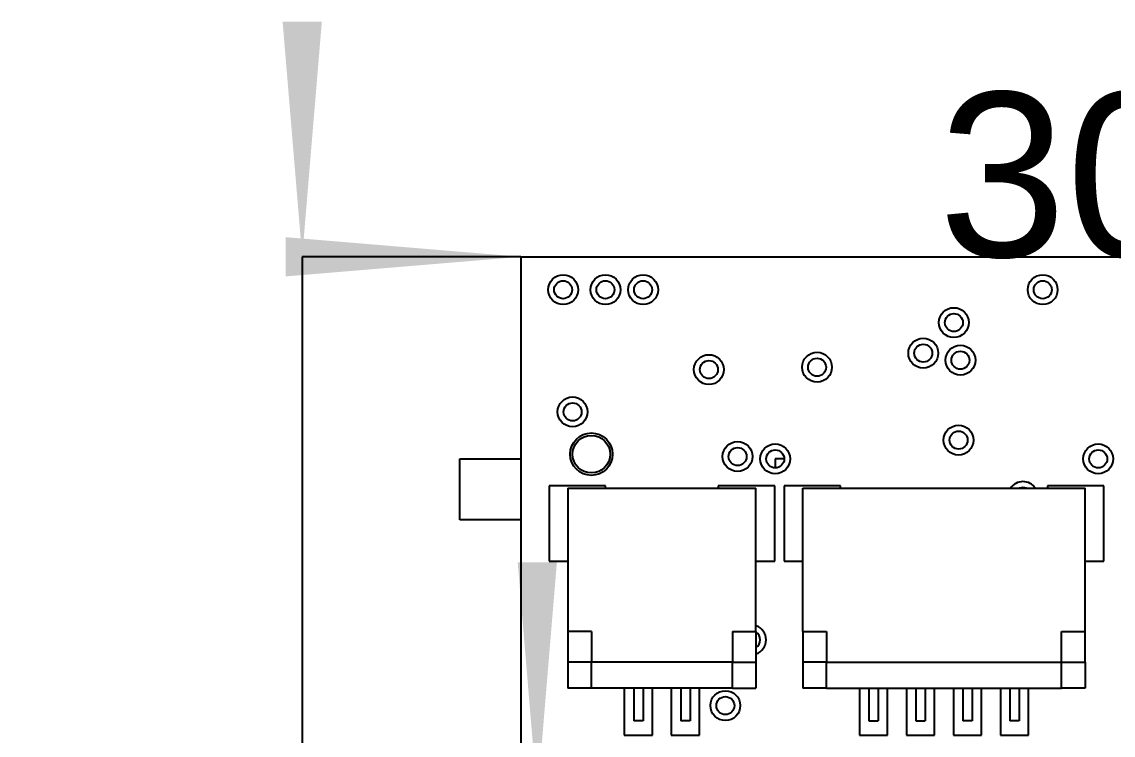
# Model space of a CAD drawing. Extents: x 68 to 194, y 85 to 140.
# Drawn here: x 68.17 to 91.38, y 112.77 to 127.95 of the extents above; entities that cross this region are included whole.
import ezdxf
from ezdxf.enums import TextEntityAlignment as Align

# ---------------------------------------------------------------- set-up
doc = ezdxf.new("R2010")
doc.units = 0
doc.layers.get('0').update_dxf_attribs({"linetype": 'CONTINUOUS'})
for name, color, linetype in [('Dimension', 7, 'CONTINUOUS'), ('Dimension001', 7, 'CONTINUOUS'), ('Dimension003', 7, 'CONTINUOUS'), ('Dimension006', 7, 'CONTINUOUS'), ('View004', 7, 'CONTINUOUS')]:
    doc.layers.add(name, color=color, linetype=linetype)
doc.styles.get("Standard").update_dxf_attribs({"font": 'arial.ttf'})
doc.dimstyles.get("Standard").update_dxf_attribs({"dimscale": 0, "dimtxt": 2.5, "dimasz": 2.5, "dimexe": 1.25, "dimexo": 0.625, "dimtad": 1, "dimtxsty": 'STANDARD', "dimcen": 2.5, "dimazin": 3, "dimtfac": 1, "dimtmove": 0, "dimatfit": 3})

# ---------------------------------------------------------------- blocks, each defined once
blk = doc.blocks.new('*Dimension')
at = {"color": 0}
for points in [[(73.7833, 122.533), (73.7833, 123.367), (78.7833, 122.95)], [(113.783, 122.533), (113.783, 123.367), (108.783, 122.95)]]:
    blk.add_solid(points, dxfattribs=at)
at = {"layer": 'Dimension'}
for p, q in [((78.7833, 122.95), (78.7833, 122.95)), ((78.7833, 122.95), (108.783, 122.95)), ((108.783, 122.95), (108.783, 122.95))]:
    blk.add_line(p, q, dxfattribs=at)
blk.add_text('30.00', height=3.5, dxfattribs=at).set_placement((93.7833, 122.95), align=Align.CENTER)
blk = doc.blocks.new('*Dimension001')
at = {"color": 0}
for points in [[(73.7167, 127.95), (74.55, 127.95), (74.1333, 122.95)], [(73.7167, 87.95), (74.55, 87.95), (74.1333, 92.95)]]:
    blk.add_solid(points, dxfattribs=at)
at = {"layer": 'Dimension001'}
for p, q in [((78.7833, 122.95), (74.1333, 122.95)), ((74.1333, 122.95), (74.1333, 92.95)), ((78.7833, 92.95), (74.1333, 92.95))]:
    blk.add_line(p, q, dxfattribs=at)
blk.add_text('30.00', height=3.5, dxfattribs=at).set_placement((74.1333, 107.95), align=Align.CENTER)
blk = doc.blocks.new('*Dimension003')
at = {"color": 0}
for points in [[(78.7167, 116.45), (79.55, 116.45), (79.1333, 111.45)], [(78.7167, 89.45), (79.55, 89.45), (79.1333, 94.45)]]:
    blk.add_solid(points, dxfattribs=at)
at = {"layer": 'Dimension003'}
for p, q in [((80.2833, 111.45), (79.1333, 111.45)), ((79.1333, 111.45), (79.1333, 94.45)), ((80.2833, 94.45), (79.1333, 94.45))]:
    blk.add_line(p, q, dxfattribs=at)
blk.add_text('17.00', height=3.5, dxfattribs=at).set_placement((79.1333, 102.95), align=Align.CENTER)
blk = doc.blocks.new('*Dimension006')
at = {"color": 0}
for points in [[(73.7833, 108.315), (73.7833, 109.148), (78.7833, 108.731)], [(85.2833, 108.315), (85.2833, 109.148), (80.2833, 108.731)]]:
    blk.add_solid(points, dxfattribs=at)
at = {"layer": 'Dimension006'}
for p, q in [((78.7833, 111.45), (78.7833, 108.731)), ((80.2833, 111.45), (80.2833, 108.731)), ((78.7833, 108.731), (80.2833, 108.731))]:
    blk.add_line(p, q, dxfattribs=at)
blk.add_text('1.50', height=3.5, dxfattribs=at).set_placement((76.7648, 108.731), align=Align.CENTER)

msp = doc.modelspace()

# ---------------------------------------------------------------- linework, layer by layer
at = {"layer": 'View004'}
for p, q in [((78.7833, 122.95), (78.7833, 109.35)), ((78.7833, 122.95), (108.783, 122.95)), ((78.7833, 122.95), (78.7833, 109.35)), ((78.7833, 122.95), (108.783, 122.95)), ((77.4833, 118.65), (78.7833, 118.65)), ((77.4833, 117.35), (77.4833, 118.65)), ((77.4833, 118.65), (78.7833, 118.65)), ((77.4833, 117.35), (77.4833, 118.65)), ((84.3848, 118.65), (84.1933, 118.65)), ((84.1933, 118.65), (84.1933, 118.459)), ((84.3848, 118.65), (84.1933, 118.65)), ((84.1933, 118.65), (84.1933, 118.459)), ((79.3833, 118.075), (79.3833, 116.475)), ((80.5833, 118.075), (79.3833, 118.075)), ((79.3833, 118.075), (79.3833, 116.475)), ((80.5833, 118.075), (79.3833, 118.075)), ((79.7833, 118.025), (83.7833, 118.025)), ((79.7833, 118.025), (79.7833, 114.974)), ((79.7833, 118.025), (83.7833, 118.025)), ((79.7833, 118.025), (79.7833, 114.974)), ((80.5833, 118.025), (80.5833, 118.075)), ((80.5833, 118.025), (80.5833, 118.075)), ((82.9833, 118.075), (82.9833, 118.025)), ((84.1833, 118.075), (82.9833, 118.075)), ((82.9833, 118.075), (82.9833, 118.025)), ((84.1833, 118.075), (82.9833, 118.075)), ((83.7833, 114.974), (83.7833, 118.025)), ((83.7833, 114.974), (83.7833, 118.025)), ((84.1833, 116.475), (84.1833, 118.075)), ((84.1833, 116.475), (84.1833, 118.075)), ((84.3833, 118.075), (84.3833, 116.475)), ((85.5833, 118.075), (84.3833, 118.075)), ((84.3833, 118.075), (84.3833, 116.475)), ((85.5833, 118.075), (84.3833, 118.075)), ((84.7833, 118.025), (90.7833, 118.025)), ((84.7833, 114.974), (84.7833, 118.025)), ((84.7833, 118.025), (90.7833, 118.025)), ((84.7833, 114.974), (84.7833, 118.025)), ((85.5833, 118.025), (85.5833, 118.075)), ((85.5833, 118.025), (85.5833, 118.075)), ((89.9833, 118.075), (89.9833, 118.025)), ((91.1833, 118.075), (89.9833, 118.075)), ((89.9833, 118.075), (89.9833, 118.025)), ((91.1833, 118.075), (89.9833, 118.075)), ((90.7833, 114.974), (90.7833, 118.025)), ((90.7833, 114.974), (90.7833, 118.025)), ((91.1833, 116.475), (91.1833, 118.075)), ((91.1833, 116.475), (91.1833, 118.075)), ((78.7833, 117.35), (77.4833, 117.35)), ((78.7833, 117.35), (77.4833, 117.35)), ((79.3833, 116.475), (79.7833, 116.475)), ((79.3833, 116.475), (79.7833, 116.475)), ((83.7833, 116.475), (84.1833, 116.475)), ((83.7833, 116.475), (84.1833, 116.475)), ((84.3833, 116.475), (84.7833, 116.475)), ((84.3833, 116.475), (84.7833, 116.475)), ((90.7833, 116.475), (91.1833, 116.475)), ((90.7833, 116.475), (91.1833, 116.475)), ((80.2833, 114.974), (79.7833, 114.974)), ((79.7833, 114.974), (79.7833, 114.325)), ((80.2833, 114.974), (79.7833, 114.974)), ((79.7833, 114.974), (79.7833, 114.325)), ((80.2833, 114.974), (80.2833, 114.325)), ((80.2833, 114.974), (80.2833, 114.325)), ((83.2833, 114.974), (83.2833, 114.325)), ((83.2833, 114.974), (83.7833, 114.974)), ((83.2833, 114.974), (83.2833, 114.325)), ((83.2833, 114.974), (83.7833, 114.974)), ((83.7833, 114.974), (83.7833, 114.325)), ((83.7833, 114.974), (83.7833, 114.325)), ((84.7833, 114.974), (84.7833, 114.325)), ((84.7833, 114.974), (85.2833, 114.974)), ((84.7833, 114.974), (84.7833, 114.325)), ((84.7833, 114.974), (85.2833, 114.974)), ((85.2833, 114.974), (85.2833, 114.325)), ((85.2833, 114.974), (85.2833, 114.325)), ((90.2833, 114.325), (90.2833, 114.974)), ((90.2833, 114.974), (90.7833, 114.974)), ((90.2833, 114.325), (90.2833, 114.974)), ((90.2833, 114.974), (90.7833, 114.974)), ((90.7833, 114.325), (90.7833, 114.974)), ((90.7833, 114.325), (90.7833, 114.974)), ((79.7833, 114.325), (79.7833, 113.775)), ((80.2833, 114.325), (79.7833, 114.325)), ((79.7833, 114.325), (79.7833, 113.775)), ((80.2833, 114.325), (79.7833, 114.325)), ((83.2833, 114.325), (80.2833, 114.325)), ((80.2833, 113.775), (80.2833, 114.325)), ((83.2833, 114.325), (80.2833, 114.325)), ((80.2833, 113.775), (80.2833, 114.325)), ((83.2833, 114.325), (83.7833, 114.325)), ((83.2833, 113.775), (83.2833, 114.325)), ((83.2833, 114.325), (83.7833, 114.325)), ((83.2833, 113.775), (83.2833, 114.325)), ((83.7833, 114.325), (83.7833, 113.775)), ((83.7833, 114.325), (83.7833, 113.775)), ((84.7833, 114.325), (84.7833, 113.775)), ((85.2833, 114.325), (84.7833, 114.325)), ((84.7833, 114.325), (84.7833, 113.775)), ((85.2833, 114.325), (84.7833, 114.325)), ((85.2833, 114.325), (90.2833, 114.325)), ((85.2833, 113.775), (85.2833, 114.325)), ((85.2833, 114.325), (90.2833, 114.325)), ((85.2833, 113.775), (85.2833, 114.325)), ((90.2833, 114.325), (90.7833, 114.325)), ((90.2833, 113.775), (90.2833, 114.325)), ((90.2833, 114.325), (90.7833, 114.325)), ((90.2833, 113.775), (90.2833, 114.325)), ((90.7833, 114.325), (90.7833, 113.775)), ((90.7833, 114.325), (90.7833, 113.775)), ((80.2833, 113.775), (79.7833, 113.775)), ((80.2833, 113.775), (79.7833, 113.775)), ((83.2833, 113.775), (80.2833, 113.775)), ((83.2833, 113.775), (80.2833, 113.775)), ((80.9833, 113.775), (80.9833, 112.775)), ((80.9833, 113.775), (80.9833, 112.775)), ((81.1833, 113.775), (81.1833, 113.075)), ((81.1833, 113.775), (81.1833, 113.075)), ((81.3833, 113.775), (81.3833, 113.075)), ((81.3833, 113.775), (81.3833, 113.075)), ((81.5833, 112.775), (81.5833, 113.775)), ((81.5833, 112.775), (81.5833, 113.775)), ((81.9833, 113.775), (81.9833, 112.775)), ((81.9833, 113.775), (81.9833, 112.775)), ((82.1833, 113.775), (82.1833, 113.075)), ((82.1833, 113.775), (82.1833, 113.075)), ((82.3833, 113.775), (82.3833, 113.075)), ((82.3833, 113.775), (82.3833, 113.075)), ((82.5833, 112.775), (82.5833, 113.775)), ((82.5833, 112.775), (82.5833, 113.775)), ((83.2833, 113.775), (83.7833, 113.775)), ((83.2833, 113.775), (83.7833, 113.775)), ((85.2833, 113.775), (84.7833, 113.775)), ((85.2833, 113.775), (84.7833, 113.775)), ((85.2833, 113.775), (90.2833, 113.775)), ((85.2833, 113.775), (90.2833, 113.775)), ((85.9833, 113.775), (85.9833, 112.775)), ((85.9833, 113.775), (85.9833, 112.775)), ((86.1833, 113.775), (86.1833, 113.075)), ((86.1833, 113.775), (86.1833, 113.075)), ((86.3833, 113.775), (86.3833, 113.075)), ((86.3833, 113.775), (86.3833, 113.075)), ((86.5833, 112.775), (86.5833, 113.775)), ((86.5833, 112.775), (86.5833, 113.775)), ((86.9833, 113.775), (86.9833, 112.775)), ((86.9833, 113.775), (86.9833, 112.775)), ((87.1833, 113.775), (87.1833, 113.075)), ((87.1833, 113.775), (87.1833, 113.075)), ((87.3833, 113.775), (87.3833, 113.075)), ((87.3833, 113.775), (87.3833, 113.075)), ((87.5833, 112.775), (87.5833, 113.775)), ((87.5833, 112.775), (87.5833, 113.775)), ((87.9833, 113.775), (87.9833, 112.775)), ((87.9833, 113.775), (87.9833, 112.775)), ((88.1833, 113.775), (88.1833, 113.075)), ((88.1833, 113.775), (88.1833, 113.075)), ((88.3833, 113.775), (88.3833, 113.075)), ((88.3833, 113.775), (88.3833, 113.075)), ((88.5833, 112.775), (88.5833, 113.775)), ((88.5833, 112.775), (88.5833, 113.775)), ((88.9833, 113.775), (88.9833, 112.775)), ((88.9833, 113.775), (88.9833, 112.775)), ((89.1833, 113.775), (89.1833, 113.075)), ((89.1833, 113.775), (89.1833, 113.075)), ((89.3833, 113.775), (89.3833, 113.075)), ((89.3833, 113.775), (89.3833, 113.075)), ((89.5833, 112.775), (89.5833, 113.775)), ((89.5833, 112.775), (89.5833, 113.775)), ((90.7833, 113.775), (90.2833, 113.775)), ((90.7833, 113.775), (90.2833, 113.775)), ((81.3833, 113.075), (81.1833, 113.075)), ((81.3833, 113.075), (81.1833, 113.075)), ((82.3833, 113.075), (82.1833, 113.075)), ((82.3833, 113.075), (82.1833, 113.075)), ((86.1833, 113.075), (86.3833, 113.075)), ((86.1833, 113.075), (86.3833, 113.075)), ((87.1833, 113.075), (87.3833, 113.075)), ((87.1833, 113.075), (87.3833, 113.075)), ((88.3833, 113.075), (88.1833, 113.075)), ((88.3833, 113.075), (88.1833, 113.075)), ((89.3833, 113.075), (89.1833, 113.075)), ((89.3833, 113.075), (89.1833, 113.075)), ((80.9833, 112.775), (81.5833, 112.775)), ((80.9833, 112.775), (81.5833, 112.775)), ((81.9833, 112.775), (82.5833, 112.775)), ((81.9833, 112.775), (82.5833, 112.775)), ((85.9833, 112.775), (86.5833, 112.775)), ((85.9833, 112.775), (86.5833, 112.775)), ((86.9833, 112.775), (87.5833, 112.775)), ((86.9833, 112.775), (87.5833, 112.775)), ((87.9833, 112.775), (88.5833, 112.775)), ((87.9833, 112.775), (88.5833, 112.775)), ((88.9833, 112.775), (89.5833, 112.775)), ((88.9833, 112.775), (89.5833, 112.775))]:
    msp.add_line(p, q, dxfattribs=at)
for centre, radius in [((79.6833, 122.25), 0.3175), ((79.6833, 122.25), 0.3175), ((80.5833, 122.25), 0.3175), ((80.5833, 122.25), 0.3175), ((81.3833, 122.25), 0.3175), ((81.3833, 122.25), 0.3175), ((89.8833, 122.25), 0.3175), ((89.8833, 122.25), 0.3175), ((79.6833, 122.25), 0.1915), ((79.6833, 122.25), 0.1915), ((80.5833, 122.25), 0.1915), ((80.5833, 122.25), 0.1915), ((81.3833, 122.25), 0.1915), ((81.3833, 122.25), 0.1915), ((89.8833, 122.25), 0.1915), ((89.8833, 122.25), 0.1915), ((87.9933, 121.55), 0.3175), ((87.9933, 121.55), 0.3175), ((87.9933, 121.55), 0.1915), ((87.9933, 121.55), 0.1915), ((87.3433, 120.9), 0.3175), ((87.3433, 120.9), 0.3175), ((87.3433, 120.9), 0.1915), ((87.3433, 120.9), 0.1915), ((88.1333, 120.75), 0.3175), ((88.1333, 120.75), 0.3175), ((88.1333, 120.75), 0.1915), ((88.1333, 120.75), 0.1915), ((82.7833, 120.55), 0.3175), ((82.7833, 120.55), 0.3175), ((82.7833, 120.55), 0.1915), ((82.7833, 120.55), 0.1915), ((85.0833, 120.6), 0.3175), ((85.0833, 120.6), 0.3175), ((85.0833, 120.6), 0.1915), ((85.0833, 120.6), 0.1915), ((79.8833, 119.65), 0.3175), ((79.8833, 119.65), 0.3175), ((79.8833, 119.65), 0.1915), ((79.8833, 119.65), 0.1915), ((88.0933, 119.05), 0.3175), ((88.0933, 119.05), 0.3175), ((80.2833, 118.75), 0.451), ((80.2833, 118.75), 0.451), ((80.2833, 118.75), 0.4), ((80.2833, 118.75), 0.4), ((88.0933, 119.05), 0.1915), ((88.0933, 119.05), 0.1915), ((83.3933, 118.7), 0.3175), ((83.3933, 118.7), 0.3175), ((83.3933, 118.7), 0.1915), ((83.3933, 118.7), 0.1915), ((84.1933, 118.65), 0.3175), ((84.1933, 118.65), 0.3175), ((91.0633, 118.65), 0.3175), ((91.0633, 118.65), 0.3175), ((84.1933, 118.65), 0.1915), ((84.1933, 118.65), 0.1915), ((91.0633, 118.65), 0.1915), ((91.0633, 118.65), 0.1915), ((83.1333, 113.4), 0.3175), ((83.1333, 113.4), 0.3175), ((83.1333, 113.4), 0.1915), ((83.1333, 113.4), 0.1915)]:
    msp.add_circle(centre, radius, dxfattribs=at)
for centre, radius, start, end in [((89.4633, 117.85), 0.3175, 33.4481, 146.552), ((89.4633, 117.85), 0.3175, 33.4481, 146.552), ((89.4633, 117.85), 0.1915, 66.0413, 113.959), ((89.4633, 117.85), 0.1915, 66.0413, 113.959), ((83.6833, 114.8), 0.3175, 0, 71.6416), ((83.6833, 114.8), 0.3175, 0, 71.6416), ((83.6833, 114.8), 0.1915, 0, 58.5205), ((83.6833, 114.8), 0.1915, 0, 58.5205), ((83.6833, 114.8), 0.3175, -71.6416, 0), ((83.6833, 114.8), 0.1915, -58.5205, 0), ((83.6833, 114.8), 0.3175, -71.6416, 0), ((83.6833, 114.8), 0.1915, -58.5205, 0)]:
    msp.add_arc(centre, radius, start, end, dxfattribs=at)

# ---------------------------------------------------------------- dimensions: what is measured, and where the dimension line sits
at = {"layer": 'Dimension'}
dim = msp.add_linear_dim(base=(93.7833, 122.95), p1=(78.7833, 122.95), p2=(108.783, 122.95), text='30.00', dimstyle='STANDARD', dxfattribs=at)
dim.commit()
dim.dimension.update_dxf_attribs({"geometry": '*Dimension', "text_midpoint": (93.7833, 127.95)})
at = {"layer": 'Dimension001'}
dim = msp.add_linear_dim(base=(74.1333, 107.95), p1=(78.7833, 122.95), p2=(78.7833, 92.95), angle=90, text='30.00', dimstyle='STANDARD', dxfattribs=at)
dim.commit()
dim.dimension.update_dxf_attribs({"geometry": '*Dimension001', "text_midpoint": (69.1333, 107.95)})
at = {"layer": 'Dimension003'}
dim = msp.add_linear_dim(base=(79.1333, 102.95), p1=(80.2833, 111.45), p2=(80.2833, 94.45), angle=90, text='17.00', dimstyle='STANDARD', dxfattribs=at)
dim.commit()
dim.dimension.update_dxf_attribs({"geometry": '*Dimension003', "text_midpoint": (74.1333, 102.95)})
at = {"layer": 'Dimension006'}
dim = msp.add_linear_dim(base=(76.7648, 108.731), p1=(78.7833, 111.45), p2=(80.2833, 111.45), text='1.50', dimstyle='STANDARD', dxfattribs=at)
dim.commit()
dim.dimension.update_dxf_attribs({"geometry": '*Dimension006', "text_midpoint": (76.7648, 113.731)})

doc.saveas('drawing.dxf')
